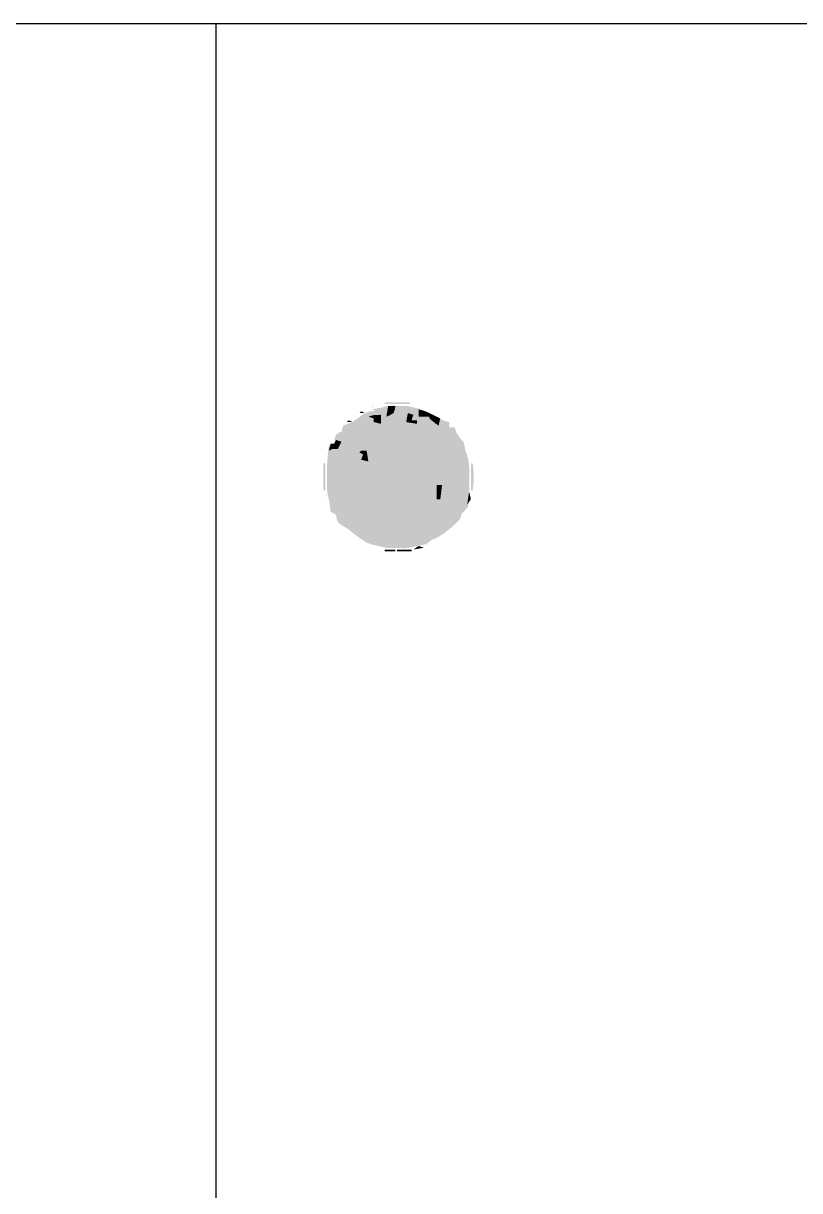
# Model space of a CAD drawing. Header units: millimetres. Extents: x 0 to 594, y 0 to 420.
# Drawn here: x 521.32 to 532.27, y 49.53 to 66 of the extents above; entities that cross this region are included whole.
import ezdxf

# ---------------------------------------------------------------- set-up
doc = ezdxf.new("R2010")
doc.units = ezdxf.units.MM

msp = doc.modelspace()

# ---------------------------------------------------------------- hatches: boundary and pattern name
at = {"true_color": 0xb28e57}
msp.add_hatch(color=7, dxfattribs=at).paths.add_polyline_path([(527.048, 60.502), (526.784, 60.592), (526.513, 60.607), (526.237, 60.553), (526.263, 60.544), (526.288, 60.536), (526.313, 60.527), (526.313, 60.51), (526.313, 60.493), (526.313, 60.477), (526.33, 60.477), (526.347, 60.477), (526.364, 60.477), (526.364, 60.434), (526.364, 60.392), (526.364, 60.35), (526.39, 60.35), (526.415, 60.35), (526.44, 60.35), (526.462, 60.371), (526.485, 60.392), (526.507, 60.413), (526.585, 60.465), (526.664, 60.484), (526.759, 60.483), (526.78, 60.481), (526.8, 60.479), (526.82, 60.477), (526.863, 60.473), (526.906, 60.468), (526.948, 60.464), (526.982, 60.46), (527.015, 60.456), (527.048, 60.451), (527.048, 60.468), (527.048, 60.485)])
at = {"true_color": 0xffff00}
msp.add_hatch(color=7, dxfattribs=at).paths.add_polyline_path([(526.4, 60.611), (526.415, 60.603), (526.413, 60.604)])
at = {"true_color": 0xa9794b}
msp.add_hatch(color=7, dxfattribs=at).paths.add_polyline_path([(526.415, 60.654), (526.415, 60.646), (526.415, 60.637), (526.415, 60.629), (526.534, 60.629), (526.652, 60.629), (526.769, 60.629), (526.769, 60.637), (526.769, 60.646), (526.769, 60.654), (526.65, 60.654), (526.532, 60.654)])
at = {"true_color": 0xd4d42a}
msp.add_hatch(color=7, dxfattribs=at).paths.add_polyline_path([(526.769, 60.629), (526.823, 60.611), (526.843, 60.604)])
at = {"true_color": 0xad8536}
h = msp.add_hatch(color=7, dxfattribs=at)
h.paths.add_polyline_path([(526.808, 60.582), (526.432, 60.599), (526.065, 60.45), (526.03, 60.424), (525.994, 60.4), (525.959, 60.375), (525.916, 60.359), (525.874, 60.342), (525.832, 60.325), (525.827, 60.307), (525.821, 60.29), (525.816, 60.272), (525.813, 60.256), (525.81, 60.24), (525.807, 60.223), (525.781, 60.215), (525.756, 60.206), (525.731, 60.198), (525.722, 60.155), (525.714, 60.113), (525.705, 60.071), (525.68, 60.063), (525.654, 60.054), (525.629, 60.046), (525.614, 59.915), (525.605, 59.785), (525.601, 59.653), (525.601, 59.633), (525.601, 59.614), (525.601, 59.595), (525.601, 59.506), (525.604, 59.418), (525.616, 59.33), (525.626, 59.295), (525.633, 59.26), (525.644, 59.191), (525.647, 59.163), (525.651, 59.136), (525.655, 59.109), (525.68, 59.1), (525.706, 59.092), (525.731, 59.083), (525.732, 59.064), (525.734, 59.044), (525.735, 59.025), (525.752, 58.976), (525.77, 58.949), (525.807, 58.922), (525.862, 58.891), (525.894, 58.87), (525.932, 58.84), (526.17, 58.685), (526.417, 58.611), (526.699, 58.594), (526.99, 58.662), (527.256, 58.805), (527.479, 59.007), (527.487, 59.033), (527.496, 59.058), (527.504, 59.083), (527.517, 59.096), (527.53, 59.108), (527.542, 59.12), (527.586, 59.179), (527.603, 59.29), (527.609, 59.55), (527.61, 59.569), (527.61, 59.588), (527.61, 59.607), (527.61, 59.708), (527.602, 59.805), (527.58, 59.903), (527.572, 59.926), (527.563, 59.948), (527.555, 59.97), (527.547, 60.012), (527.538, 60.055), (527.529, 60.097), (527.492, 60.135), (527.466, 60.168), (527.428, 60.223), (527.413, 60.269), (527.406, 60.288), (527.403, 60.299), (527.377, 60.299), (527.352, 60.299), (527.327, 60.299), (527.327, 60.325), (527.327, 60.35), (527.327, 60.375), (527.273, 60.388), (527.223, 60.405), (527.174, 60.428)])
h.paths.add_polyline_path([(525.673, 59.985), (525.679, 59.972), (525.68, 59.97), (525.655, 60.021)])
at = {"true_color": 0xe7b045}
h = msp.add_hatch(color=7, dxfattribs=at)
h.paths.add_polyline_path([(526.247, 60.53), (526.19, 60.522), (526.129, 60.496), (526.073, 60.455), (526.016, 60.415), (525.959, 60.375), (525.916, 60.359), (525.874, 60.342), (525.832, 60.325), (525.827, 60.307), (525.821, 60.29), (525.816, 60.272), (525.813, 60.256), (525.81, 60.24), (525.807, 60.223), (525.781, 60.215), (525.756, 60.206), (525.731, 60.198), (525.722, 60.155), (525.714, 60.113), (525.705, 60.071), (525.68, 60.063), (525.654, 60.054), (525.629, 60.046), (525.614, 59.915), (525.605, 59.785), (525.601, 59.653), (525.601, 59.633), (525.601, 59.614), (525.601, 59.595), (525.601, 59.506), (525.604, 59.418), (525.616, 59.33), (525.626, 59.295), (525.633, 59.26), (525.644, 59.191), (525.647, 59.163), (525.651, 59.136), (525.655, 59.109), (525.68, 59.1), (525.706, 59.092), (525.731, 59.083), (525.732, 59.064), (525.734, 59.044), (525.735, 59.025), (525.752, 58.976), (525.77, 58.949), (525.807, 58.922), (525.862, 58.891), (525.894, 58.87), (525.932, 58.84), (526.17, 58.685), (526.417, 58.611), (526.699, 58.594), (526.99, 58.662), (527.256, 58.805), (527.479, 59.007), (527.487, 59.033), (527.496, 59.058), (527.504, 59.083), (527.517, 59.096), (527.53, 59.108), (527.543, 59.12), (527.591, 59.192), (527.608, 59.353), (527.605, 59.742), (527.58, 59.725), (527.554, 59.708), (527.529, 59.691), (527.525, 59.663), (527.521, 59.635), (527.517, 59.607), (527.5, 59.526), (527.472, 59.458), (527.428, 59.387), (527.437, 59.422), (527.445, 59.455), (527.453, 59.489), (527.391, 59.459), (527.34, 59.422), (527.289, 59.375), (527.237, 59.327), (527.186, 59.291), (527.124, 59.261), (527.124, 59.278), (527.124, 59.295), (527.124, 59.311), (526.936, 59.294), (526.751, 59.29), (526.563, 59.3), (526.539, 59.302), (526.516, 59.304), (526.492, 59.307), (526.325, 59.325), (526.162, 59.357), (526.004, 59.415), (525.978, 59.43), (525.967, 59.437), (525.96, 59.441), (525.934, 59.457), (525.908, 59.473), (525.883, 59.489), (525.884, 59.623), (525.907, 59.745), (525.964, 59.866), (526.024, 59.938), (526.086, 59.985), (526.174, 60.014), (526.204, 60.017), (526.233, 60.019), (526.263, 60.021), (526.365, 60.07), (526.447, 60.133), (526.516, 60.223), (526.511, 60.266), (526.504, 60.292), (526.491, 60.325), (526.415, 60.34), (526.383, 60.346), (526.364, 60.35), (526.364, 60.393), (526.364, 60.435), (526.364, 60.477), (526.347, 60.477), (526.33, 60.477), (526.313, 60.477), (526.313, 60.494), (526.313, 60.511), (526.313, 60.527)])
h.paths.add_polyline_path([(525.673, 59.985), (525.679, 59.972), (525.68, 59.97), (525.655, 60.021)])
at = {"true_color": 0xcaa364}
msp.add_hatch(color=7, dxfattribs=at).paths.add_polyline_path([(526.313, 60.527), (526.247, 60.53), (526.19, 60.522), (526.129, 60.496), (526.073, 60.455), (526.016, 60.415), (525.959, 60.375), (525.916, 60.359), (525.874, 60.342), (525.832, 60.325), (525.827, 60.307), (525.821, 60.29), (525.816, 60.272), (525.811, 60.243), (525.808, 60.231), (525.807, 60.223), (525.781, 60.215), (525.756, 60.206), (525.731, 60.198), (525.722, 60.172), (525.714, 60.147), (525.705, 60.122), (525.748, 60.114), (525.79, 60.105), (525.832, 60.097), (525.841, 60.114), (525.849, 60.131), (525.857, 60.147), (525.952, 60.25), (526.056, 60.327), (526.187, 60.375), (526.187, 60.358), (526.187, 60.341), (526.187, 60.325), (526.281, 60.325), (526.373, 60.325), (526.465, 60.325), (526.431, 60.333), (526.398, 60.342), (526.364, 60.35), (526.364, 60.393), (526.364, 60.435), (526.364, 60.477), (526.347, 60.477), (526.33, 60.477), (526.313, 60.477), (526.313, 60.494), (526.313, 60.511)])
at = {"true_color": 0xff3f3f}
msp.add_hatch(color=7, dxfattribs=at).paths.add_polyline_path([(526.009, 60.477), (526.045, 60.459), (526.058, 60.452), (526.06, 60.451)])
at = {"true_color": 0xdf7f7f}
msp.add_hatch(color=7, dxfattribs=at).paths.add_polyline_path([(526.085, 60.527), (526.077, 60.519), (526.068, 60.51), (526.06, 60.502), (526.086, 60.502), (526.111, 60.502), (526.136, 60.502), (526.119, 60.511), (526.102, 60.519)])
at = {"true_color": 0xdfa846}
msp.add_hatch(color=7, dxfattribs=at).paths.add_polyline_path([(526.364, 60.477), (526.29, 60.476), (526.244, 60.469), (526.187, 60.451), (526.187, 60.434), (526.187, 60.417), (526.187, 60.401), (526.161, 60.401), (526.136, 60.401), (526.111, 60.401), (526.136, 60.392), (526.162, 60.384), (526.187, 60.375), (526.187, 60.358), (526.187, 60.341), (526.187, 60.325), (526.281, 60.325), (526.373, 60.325), (526.465, 60.325), (526.431, 60.333), (526.398, 60.342), (526.364, 60.35), (526.364, 60.393), (526.364, 60.435)])
at = {"true_color": 0xbf3f3f}
msp.add_hatch(color=7, dxfattribs=at).paths.add_polyline_path([(526.136, 60.553), (526.172, 60.535), (526.185, 60.528), (526.187, 60.527)])
at = {"true_color": 0xffbf3f}
for points in [[(526.187, 60.578), (526.222, 60.56), (526.235, 60.554)], [(527.2, 58.779), (527.251, 58.754), (527.249, 58.755), (527.236, 58.762)]]:
    msp.add_hatch(color=7, dxfattribs=at).paths.add_polyline_path(points)
at = {"true_color": 0xcd9845}
msp.add_hatch(color=7, dxfattribs=at).paths.add_polyline_path([(526.364, 60.477), (526.29, 60.476), (526.244, 60.469), (526.187, 60.451), (526.212, 60.443), (526.238, 60.434), (526.263, 60.426), (526.263, 60.409), (526.263, 60.392), (526.263, 60.375), (526.297, 60.367), (526.331, 60.358), (526.364, 60.35), (526.364, 60.393), (526.364, 60.435)])
at = {"true_color": 0xaaaa55}
for points in [[(526.301, 60.582), (526.291, 60.586), (526.237, 60.603)], [(526.313, 60.578), (526.311, 60.579), (526.301, 60.582)]]:
    msp.add_hatch(color=7, dxfattribs=at).paths.add_polyline_path(points)
at = {"true_color": 0xb38537}
msp.add_hatch(color=7, dxfattribs=at).paths.add_polyline_path([(526.592, 60.477), (526.514, 60.494), (526.442, 60.492), (526.364, 60.477), (526.364, 60.434), (526.364, 60.392), (526.364, 60.35), (526.429, 60.355), (526.489, 60.388)])
at = {"true_color": 0xb1874d}
msp.add_hatch(color=7, dxfattribs=at).paths.add_polyline_path([(526.465, 60.603), (526.457, 60.552), (526.448, 60.502), (526.44, 60.451), (526.477, 60.466), (526.503, 60.479), (526.541, 60.502), (526.555, 60.542), (526.562, 60.568), (526.567, 60.603), (526.533, 60.603), (526.499, 60.603)])
at = {"true_color": 0x997633}
msp.add_hatch(color=7, dxfattribs=at).paths.add_polyline_path([(526.82, 60.502), (526.671, 60.505), (526.555, 60.469), (526.44, 60.375), (526.449, 60.358), (526.457, 60.341), (526.465, 60.325), (526.491, 60.325), (526.516, 60.325), (526.541, 60.325), (526.604, 60.338), (526.65, 60.345), (526.719, 60.35), (526.815, 60.291), (526.888, 60.219), (526.947, 60.122), (526.932, 60.115), (526.917, 60.107), (526.903, 60.1), (526.869, 60.083), (526.854, 60.076), (526.845, 60.071), (526.774, 60.035), (526.706, 59.994), (526.643, 59.945), (526.634, 59.874), (526.634, 59.828), (526.643, 59.767), (526.651, 59.767), (526.66, 59.767), (526.668, 59.767), (526.672, 59.787), (526.677, 59.806), (526.681, 59.824), (526.743, 59.905), (526.824, 59.958), (526.921, 59.995), (526.965, 59.976), (527.004, 59.976), (527.073, 59.995), (527.056, 60.012), (527.039, 60.029), (527.023, 60.046), (527.026, 60.073), (527.029, 60.099), (527.032, 60.125), (527.042, 60.168), (527.046, 60.187), (527.048, 60.198), (527.014, 60.221), (526.987, 60.241), (526.947, 60.274), (526.922, 60.317), (526.896, 60.359), (526.871, 60.401), (526.845, 60.401), (526.82, 60.401), (526.795, 60.401), (526.803, 60.435), (526.812, 60.469)])
at = {"true_color": 0x8a692b}
msp.add_hatch(color=7, dxfattribs=at).paths.add_polyline_path([(526.719, 60.451), (526.681, 60.451), (526.651, 60.446), (526.605, 60.432), (526.549, 60.398), (526.516, 60.359), (526.491, 60.299), (526.53, 60.318), (526.567, 60.332), (526.633, 60.352), (526.662, 60.36), (526.69, 60.368), (526.719, 60.375), (526.719, 60.401), (526.719, 60.426)])
at = {"true_color": 0xa27d4b}
msp.add_hatch(color=7, dxfattribs=at).paths.add_polyline_path([(526.567, 60.603), (526.558, 60.569), (526.55, 60.536), (526.541, 60.502), (526.678, 60.49), (526.815, 60.477), (526.951, 60.462), (526.984, 60.459), (527.016, 60.455), (527.048, 60.451), (527.048, 60.468), (527.048, 60.485), (527.048, 60.502), (526.892, 60.566), (526.735, 60.599)])
at = {"true_color": 0x9f7733}
msp.add_hatch(color=7, dxfattribs=at).paths.add_polyline_path([(526.744, 60.502), (526.735, 60.459), (526.727, 60.417), (526.719, 60.375), (526.809, 60.36), (526.848, 60.354), (526.871, 60.35), (526.871, 60.367), (526.871, 60.384), (526.871, 60.401), (526.845, 60.401), (526.82, 60.401), (526.795, 60.401), (526.803, 60.426), (526.812, 60.452), (526.82, 60.477), (526.794, 60.485), (526.769, 60.494)])
at = {"true_color": 0xffaa00}
msp.add_hatch(color=7, dxfattribs=at).paths.add_polyline_path([(526.896, 60.603), (526.95, 60.586), (526.969, 60.579), (526.972, 60.578)])
at = {"true_color": 0xa88757}
msp.add_hatch(color=7, dxfattribs=at).paths.add_polyline_path([(526.896, 60.553), (526.896, 60.519), (526.896, 60.485), (526.896, 60.451), (526.947, 60.451), (526.998, 60.451), (527.048, 60.451), (527.048, 60.468), (527.048, 60.485), (527.048, 60.502), (526.998, 60.524), (526.949, 60.54)])
at = {"true_color": 0xbc8d4b}
msp.add_hatch(color=7, dxfattribs=at).paths.add_polyline_path([(527.048, 60.502), (527.048, 60.485), (527.048, 60.468), (527.048, 60.451), (527.014, 60.451), (526.98, 60.451), (526.947, 60.451), (527.006, 60.403), (527.067, 60.358), (527.132, 60.318), (527.146, 60.312), (527.161, 60.306), (527.175, 60.299), (527.176, 60.262), (527.185, 60.235), (527.21, 60.196), (527.226, 60.175), (527.241, 60.155), (527.257, 60.135), (527.302, 60.078), (527.349, 60.03), (527.409, 59.988), (527.424, 59.982), (527.439, 59.976), (527.453, 59.97), (527.454, 59.867), (527.477, 59.78), (527.529, 59.691), (527.555, 59.708), (527.58, 59.725), (527.605, 59.742), (527.602, 59.757), (527.599, 59.772), (527.595, 59.787), (527.591, 59.808), (527.586, 59.828), (527.582, 59.848), (527.573, 59.889), (527.564, 59.929), (527.555, 59.97), (527.547, 60.012), (527.539, 60.055), (527.529, 60.097), (527.492, 60.135), (527.466, 60.168), (527.428, 60.223), (527.419, 60.249), (527.411, 60.274), (527.403, 60.299), (527.377, 60.299), (527.352, 60.299), (527.327, 60.299), (527.327, 60.325), (527.327, 60.35), (527.327, 60.375), (527.257, 60.393), (527.193, 60.419), (527.13, 60.453), (527.103, 60.47), (527.075, 60.486)])
at = {"true_color": 0xab8e67}
msp.add_hatch(color=7, dxfattribs=at).paths.add_polyline_path([(527.048, 60.502), (527.048, 60.476), (527.048, 60.451), (527.048, 60.426), (527.067, 60.41), (527.086, 60.395), (527.104, 60.379), (527.172, 60.321), (527.231, 60.258), (527.289, 60.19), (527.33, 60.139), (527.36, 60.109), (527.403, 60.071), (527.454, 60.076), (527.487, 60.082), (527.529, 60.097), (527.492, 60.135), (527.466, 60.168), (527.428, 60.223), (527.419, 60.249), (527.411, 60.274), (527.403, 60.299), (527.377, 60.299), (527.352, 60.299), (527.327, 60.299), (527.327, 60.325), (527.327, 60.35), (527.327, 60.375), (527.257, 60.393), (527.193, 60.419), (527.13, 60.453), (527.103, 60.47), (527.075, 60.486)])
at = {"true_color": 0xb5925f}
msp.add_hatch(color=7, dxfattribs=at).paths.add_polyline_path([(527.048, 60.502), (527.048, 60.476), (527.048, 60.451), (527.048, 60.426), (527.095, 60.385), (527.128, 60.359), (527.175, 60.325), (527.183, 60.359), (527.192, 60.393), (527.2, 60.426), (527.149, 60.452), (527.098, 60.477)])
at = {"true_color": 0x7f7f00}
for points in [[(527.149, 60.477), (527.185, 60.459), (527.198, 60.452), (527.2, 60.451)], [(527.327, 60.325), (527.362, 60.307), (527.375, 60.3)]]:
    msp.add_hatch(color=7, dxfattribs=at).paths.add_polyline_path(points)
at = {"true_color": 0xf8bd4a}
msp.add_hatch(color=7, dxfattribs=at).paths.add_polyline_path([(526.125, 60.377), (526.071, 60.372), (526.036, 60.348), (525.989, 60.282), (525.97, 60.254), (525.952, 60.226), (525.933, 60.198), (525.886, 60.13), (525.843, 60.061), (525.802, 59.988), (525.762, 59.905), (525.742, 59.831), (525.756, 59.742), (525.782, 59.751), (525.807, 59.759), (525.832, 59.767), (525.841, 59.793), (525.849, 59.818), (525.857, 59.843), (525.919, 59.867), (525.953, 59.897), (525.989, 59.959), (526.004, 59.988), (526.02, 60.017), (526.035, 60.046), (526.069, 60.045), (526.084, 60.045), (526.092, 60.044), (526.118, 60.044), (526.143, 60.043), (526.168, 60.043), (526.223, 60.042), (526.261, 60.043), (526.313, 60.046), (526.396, 60.089), (526.46, 60.147), (526.516, 60.223), (526.507, 60.258), (526.499, 60.291), (526.491, 60.325), (526.388, 60.325), (526.287, 60.325), (526.187, 60.325), (526.187, 60.342), (526.187, 60.359), (526.187, 60.375), (526.15, 60.376), (526.134, 60.377)])
at = {"true_color": 0x886c2d}
msp.add_hatch(color=7, dxfattribs=at).paths.add_polyline_path([(526.719, 60.375), (526.654, 60.381), (526.601, 60.374), (526.541, 60.35), (526.518, 60.289), (526.494, 60.231), (526.465, 60.173), (526.402, 60.122), (526.336, 60.084), (526.258, 60.06), (526.199, 60.05), (526.142, 60.038), (526.085, 60.021), (525.965, 59.894), (525.886, 59.742), (525.846, 59.571), (525.855, 59.511), (525.868, 59.479), (525.895, 59.444), (525.933, 59.426), (525.949, 59.417), (525.959, 59.413), (525.986, 59.398), (526.013, 59.384), (526.039, 59.37), (526.242, 59.326), (526.466, 59.323), (526.668, 59.362), (526.668, 59.558), (526.668, 59.752), (526.668, 59.945), (526.77, 59.996), (526.872, 60.047), (526.972, 60.097), (526.905, 60.218), (526.83, 60.304)])
at = {"true_color": 0xbf0000}
msp.add_hatch(color=7, dxfattribs=at).paths.add_polyline_path([(525.908, 60.401), (525.899, 60.392), (525.891, 60.384), (525.883, 60.375), (525.908, 60.375), (525.934, 60.375), (525.959, 60.375), (525.942, 60.384), (525.925, 60.392)])
at = {"true_color": 0xf5b954}
msp.add_hatch(color=7, dxfattribs=at).paths.add_polyline_path([(526.129, 60.381), (526.079, 60.376), (526.049, 60.364), (526.015, 60.335), (525.993, 60.302), (525.983, 60.288), (525.978, 60.28), (525.935, 60.214), (525.903, 60.147), (525.883, 60.071), (525.918, 60.095), (525.944, 60.115), (525.984, 60.147), (526.012, 60.207), (526.042, 60.244), (526.1, 60.276), (526.136, 60.29), (526.152, 60.296), (526.161, 60.299), (526.17, 60.325), (526.178, 60.35), (526.187, 60.375), (526.152, 60.379), (526.137, 60.38)])
at = {"true_color": 0x53411a}
msp.add_hatch(color=7, dxfattribs=at).paths.add_polyline_path([(526.719, 60.375), (526.654, 60.381), (526.601, 60.374), (526.541, 60.35), (526.518, 60.289), (526.494, 60.231), (526.465, 60.173), (526.384, 60.113), (526.299, 60.07), (526.203, 60.04), (526.172, 60.033), (526.141, 60.027), (526.111, 60.021), (526.147, 59.969), (526.186, 59.928), (526.237, 59.892), (526.254, 59.884), (526.271, 59.877), (526.288, 59.869), (526.328, 59.826), (526.367, 59.798), (526.421, 59.78), (526.442, 59.778), (526.462, 59.777), (526.483, 59.775), (526.504, 59.774), (526.524, 59.772), (526.545, 59.77), (526.561, 59.769), (526.576, 59.768), (526.592, 59.767), (526.595, 59.69), (526.61, 59.631), (526.643, 59.565), (526.638, 59.694), (526.644, 59.818), (526.668, 59.945), (526.743, 60), (526.82, 60.041), (526.906, 60.077), (526.929, 60.084), (526.95, 60.09), (526.972, 60.097), (526.908, 60.214), (526.83, 60.303)])
at = {"true_color": 0x8d6c2d}
msp.add_hatch(color=7, dxfattribs=at).paths.add_polyline_path([(526.719, 60.375), (526.719, 60.367), (526.719, 60.358), (526.719, 60.35), (526.812, 60.287), (526.886, 60.217), (526.947, 60.122), (526.913, 60.096), (526.879, 60.071), (526.845, 60.046), (526.905, 60.053), (526.964, 60.062), (527.023, 60.071), (527.031, 60.088), (527.04, 60.105), (527.048, 60.122), (527.042, 60.179), (527.021, 60.223), (526.969, 60.291), (526.89, 60.342), (526.813, 60.366)])
at = {"true_color": 0xecb358}
h = msp.add_hatch(color=7, dxfattribs=at)
h.paths.add_polyline_path([(525.917, 60.234), (525.883, 60.192), (525.853, 60.143), (525.846, 60.127), (525.839, 60.112), (525.832, 60.097), (525.798, 60.105), (525.764, 60.114), (525.731, 60.122), (525.722, 60.105), (525.714, 60.088), (525.705, 60.071), (525.68, 60.063), (525.654, 60.054), (525.629, 60.046), (525.621, 59.935), (525.612, 59.826), (525.604, 59.717), (525.621, 59.717), (525.638, 59.717), (525.655, 59.717), (525.672, 59.683), (525.689, 59.649), (525.705, 59.615), (525.748, 59.658), (525.79, 59.7), (525.832, 59.742), (525.806, 59.751), (525.781, 59.759), (525.756, 59.767), (525.783, 59.874), (525.817, 59.977), (525.865, 60.074), (525.914, 60.138), (525.947, 60.196), (525.959, 60.274)])
h.paths.add_polyline_path([(525.673, 59.985), (525.679, 59.972), (525.68, 59.97), (525.655, 60.021)])
at = {"true_color": 0xd6b55e}
msp.add_hatch(color=7, dxfattribs=at).paths.add_polyline_path([(525.731, 60.122), (525.722, 60.105), (525.714, 60.088), (525.705, 60.071), (525.688, 60.071), (525.671, 60.071), (525.655, 60.071), (525.646, 60.037), (525.638, 60.004), (525.629, 59.97), (525.659, 59.985), (525.673, 59.992), (525.68, 59.995), (525.706, 59.995), (525.731, 59.995), (525.756, 59.995), (525.773, 60.03), (525.79, 60.063), (525.807, 60.097), (525.781, 60.105), (525.756, 60.114)])
at = {"true_color": 0xd1aa6d}
msp.add_hatch(color=7, dxfattribs=at).paths.add_polyline_path([(525.933, 60.223), (525.879, 60.24), (525.832, 60.243), (525.777, 60.23), (525.743, 60.205), (525.725, 60.177), (525.705, 60.122), (525.748, 60.114), (525.79, 60.105), (525.832, 60.097), (525.866, 60.139), (525.9, 60.182)])
at = {"true_color": 0xddb375}
msp.add_hatch(color=7, dxfattribs=at).paths.add_polyline_path([(525.731, 60.046), (525.659, 59.947), (525.621, 59.838), (525.604, 59.717), (525.621, 59.717), (525.638, 59.717), (525.655, 59.717), (525.655, 59.751), (525.655, 59.785), (525.655, 59.818), (525.672, 59.818), (525.689, 59.818), (525.705, 59.818), (525.734, 59.897), (525.746, 59.965)])
at = {"true_color": 0xd49f3e}
msp.add_hatch(color=7, dxfattribs=at).paths.add_polyline_path([(526.09, 60.072), (526.018, 60.065), (525.979, 60.024), (525.941, 59.913), (525.937, 59.887), (525.935, 59.875), (525.933, 59.869), (525.908, 59.869), (525.882, 59.869), (525.857, 59.869), (525.812, 59.777), (525.769, 59.685), (525.731, 59.59), (525.773, 59.564), (525.816, 59.539), (525.857, 59.514), (525.882, 59.639), (525.915, 59.761), (525.966, 59.877), (526.028, 59.947), (526.093, 59.99), (526.184, 60.019), (526.21, 60.02), (526.237, 60.02), (526.263, 60.021), (526.263, 60.029), (526.263, 60.038), (526.263, 60.046), (526.205, 60.056), (526.148, 60.065)])
at = {"true_color": 0xd9a644}
msp.add_hatch(color=7, dxfattribs=at).paths.add_polyline_path([(525.959, 59.97), (525.95, 59.936), (525.942, 59.902), (525.933, 59.869), (525.908, 59.869), (525.882, 59.869), (525.857, 59.869), (525.857, 59.818), (525.857, 59.767), (525.857, 59.717), (525.866, 59.717), (525.874, 59.717), (525.883, 59.717), (525.91, 59.76), (525.937, 59.804), (525.964, 59.848), (525.977, 59.883), (525.976, 59.915)])
at = {"true_color": 0x775e27}
msp.add_hatch(color=7, dxfattribs=at).paths.add_polyline_path([(526.085, 60.021), (526.008, 59.947), (525.958, 59.87), (525.933, 59.767), (525.99, 59.821), (526.05, 59.871), (526.111, 59.919), (526.066, 59.829), (526.031, 59.739), (526.009, 59.641), (526.061, 59.706), (526.116, 59.751), (526.187, 59.793), (526.195, 59.776), (526.204, 59.759), (526.212, 59.742), (526.221, 59.768), (526.229, 59.793), (526.237, 59.818), (526.272, 59.818), (526.305, 59.818), (526.339, 59.818), (526.339, 59.835), (526.339, 59.852), (526.339, 59.869), (526.296, 59.885), (526.254, 59.902), (526.212, 59.919), (526.188, 59.961), (526.156, 59.987)])
at = {"true_color": 0x7e5d1b}
msp.add_hatch(color=7, dxfattribs=at).paths.add_polyline_path([(526.085, 60.021), (526.074, 60.009), (526.063, 59.997), (526.051, 59.985), (526.037, 59.969), (526.022, 59.953), (526.008, 59.937), (525.976, 59.902), (525.957, 59.878), (525.933, 59.843), (525.942, 59.818), (525.95, 59.793), (525.959, 59.767), (525.967, 59.78), (525.975, 59.793), (525.984, 59.805), (525.995, 59.822), (526.006, 59.838), (526.017, 59.854), (526.042, 59.89), (526.059, 59.914), (526.085, 59.945), (526.111, 59.953), (526.136, 59.962), (526.161, 59.97), (526.136, 59.987), (526.11, 60.004)])
at = {"true_color": 0xc2933c}
msp.add_hatch(color=7, dxfattribs=at).paths.add_polyline_path([(526.035, 60.071), (526.014, 60.047), (526.001, 60.007), (525.984, 59.919), (526.044, 59.967), (526.104, 59.995), (526.18, 60.013), (526.208, 60.015), (526.236, 60.018), (526.263, 60.021), (526.263, 60.029), (526.263, 60.038), (526.263, 60.046), (526.246, 60.048), (526.23, 60.05), (526.214, 60.052), (526.176, 60.057), (526.16, 60.059), (526.15, 60.06), (526.112, 60.065), (526.073, 60.069)])
at = {"true_color": 0x896e30}
msp.add_hatch(color=7, dxfattribs=at).paths.add_polyline_path([(526.085, 59.97), (526.077, 59.962), (526.068, 59.953), (526.06, 59.945), (526.077, 59.936), (526.094, 59.928), (526.111, 59.919), (526.102, 59.894), (526.094, 59.869), (526.085, 59.843), (526.12, 59.835), (526.153, 59.826), (526.187, 59.818), (526.178, 59.869), (526.17, 59.92), (526.161, 59.97), (526.136, 59.97), (526.11, 59.97)])
at = {"true_color": 0xb38c58}
msp.add_hatch(color=7, dxfattribs=at).paths.add_polyline_path([(527.479, 60.046), (527.469, 59.99), (527.461, 59.934), (527.454, 59.877), (527.462, 59.807), (527.488, 59.749), (527.529, 59.691), (527.555, 59.708), (527.58, 59.725), (527.605, 59.742), (527.603, 59.758), (527.6, 59.774), (527.597, 59.789), (527.593, 59.81), (527.589, 59.831), (527.585, 59.851), (527.565, 59.928), (527.534, 59.989)])
at = {"true_color": 0xf9c09e}
msp.add_hatch(color=7, dxfattribs=at).paths.add_polyline_path([(525.553, 59.793), (525.553, 59.665), (525.553, 59.538), (525.553, 59.413), (525.562, 59.413), (525.57, 59.413), (525.579, 59.413), (525.579, 59.541), (525.579, 59.667), (525.579, 59.793), (525.57, 59.793), (525.562, 59.793)])
at = {"true_color": 0xf6cb86}
msp.add_hatch(color=7, dxfattribs=at).paths.add_polyline_path([(525.655, 59.818), (525.655, 59.784), (525.655, 59.75), (525.655, 59.717), (525.638, 59.717), (525.621, 59.717), (525.604, 59.717), (525.603, 59.694), (525.603, 59.672), (525.602, 59.65), (525.602, 59.62), (525.601, 59.591), (525.601, 59.562), (525.603, 59.448), (525.618, 59.342), (525.655, 59.235), (525.68, 59.227), (525.706, 59.218), (525.731, 59.21), (525.714, 59.415), (525.697, 59.617), (525.68, 59.818), (525.672, 59.818), (525.663, 59.818)])
at = {"true_color": 0xfac465}
msp.add_hatch(color=7, dxfattribs=at).paths.add_polyline_path([(525.655, 59.818), (525.655, 59.784), (525.655, 59.75), (525.655, 59.717), (525.638, 59.717), (525.621, 59.717), (525.604, 59.717), (525.604, 59.694), (525.603, 59.671), (525.603, 59.648), (525.603, 59.618), (525.603, 59.588), (525.602, 59.558), (525.602, 59.482), (525.605, 59.407), (525.616, 59.332), (525.626, 59.296), (525.633, 59.26), (525.644, 59.191), (525.65, 59.142), (525.653, 59.121), (525.655, 59.109), (525.68, 59.1), (525.706, 59.092), (525.731, 59.083), (525.732, 59.064), (525.734, 59.044), (525.735, 59.025), (525.752, 58.976), (525.77, 58.949), (525.807, 58.922), (525.862, 58.891), (525.894, 58.87), (525.932, 58.84), (526.009, 58.778), (526.088, 58.721), (526.173, 58.669), (526.444, 58.598), (526.726, 58.596), (527.002, 58.652), (527.047, 58.686), (527.076, 58.726), (527.099, 58.779), (527.069, 58.77), (527.042, 58.763), (526.997, 58.754), (526.856, 58.751), (526.717, 58.737), (526.576, 58.715), (526.556, 58.711), (526.536, 58.707), (526.516, 58.703), (526.516, 58.72), (526.516, 58.737), (526.516, 58.754), (526.426, 58.739), (526.386, 58.732), (526.364, 58.729), (526.364, 58.754), (526.364, 58.78), (526.364, 58.805), (526.302, 58.797), (526.247, 58.796), (526.187, 58.805), (526.09, 58.877), (526.008, 58.96), (525.937, 59.057), (525.927, 59.074), (525.917, 59.091), (525.908, 59.109), (525.891, 59.109), (525.874, 59.109), (525.857, 59.109), (525.84, 59.169), (525.823, 59.227), (525.807, 59.286), (525.79, 59.286), (525.773, 59.286), (525.756, 59.286), (525.756, 59.363), (525.756, 59.439), (525.756, 59.514), (525.773, 59.514), (525.79, 59.514), (525.807, 59.514), (525.757, 59.579), (525.724, 59.646), (525.701, 59.723), (525.694, 59.755), (525.687, 59.787), (525.68, 59.818), (525.672, 59.818), (525.663, 59.818)])
at = {"true_color": 0xf9daa4}
msp.add_hatch(color=7, dxfattribs=at).paths.add_polyline_path([(525.655, 59.818), (525.655, 59.784), (525.655, 59.75), (525.655, 59.717), (525.638, 59.717), (525.621, 59.717), (525.604, 59.717), (525.604, 59.694), (525.603, 59.671), (525.603, 59.648), (525.603, 59.618), (525.603, 59.588), (525.602, 59.558), (525.602, 59.482), (525.605, 59.407), (525.616, 59.332), (525.626, 59.296), (525.633, 59.26), (525.644, 59.191), (525.65, 59.142), (525.653, 59.121), (525.655, 59.109), (525.68, 59.1), (525.706, 59.092), (525.731, 59.083), (525.732, 59.064), (525.734, 59.044), (525.735, 59.025), (525.752, 58.976), (525.771, 58.948), (525.808, 58.92), (525.871, 58.884), (525.928, 58.845), (525.986, 58.802), (526.049, 58.756), (526.112, 58.724), (526.187, 58.703), (526.178, 58.729), (526.17, 58.754), (526.161, 58.779), (526.123, 58.797), (526.106, 58.805), (526.096, 58.81), (526.076, 58.816), (526.055, 58.823), (526.035, 58.83), (526.035, 58.847), (526.035, 58.864), (526.035, 58.881), (526.014, 58.898), (526.005, 58.906), (526, 58.91), (525.966, 58.936), (525.941, 58.955), (525.905, 58.986), (525.774, 59.135), (525.717, 59.339), (525.683, 59.773), (525.682, 59.788), (525.681, 59.803), (525.68, 59.818), (525.672, 59.818), (525.663, 59.818)])
at = {"true_color": 0x836423}
msp.add_hatch(color=7, dxfattribs=at).paths.add_polyline_path([(526.06, 59.919), (526.043, 59.902), (526.026, 59.885), (526.009, 59.869), (525.972, 59.854), (525.946, 59.841), (525.908, 59.818), (525.871, 59.71), (525.857, 59.603), (525.857, 59.489), (525.892, 59.472), (525.925, 59.455), (525.959, 59.438), (525.986, 59.486), (526.005, 59.535), (526.017, 59.589), (526.022, 59.64), (526.028, 59.691), (526.035, 59.742), (526.076, 59.787), (526.095, 59.833), (526.111, 59.919), (526.094, 59.919), (526.077, 59.919)])
at = {"true_color": 0x90702b}
msp.add_hatch(color=7, dxfattribs=at).paths.add_polyline_path([(525.984, 59.843), (525.947, 59.824), (525.92, 59.804), (525.883, 59.767), (525.89, 59.7), (525.897, 59.654), (525.908, 59.59), (525.934, 59.582), (525.959, 59.573), (525.984, 59.565), (525.993, 59.599), (526.001, 59.633), (526.009, 59.666), (526.001, 59.649), (525.992, 59.632), (525.984, 59.615), (525.967, 59.615), (525.95, 59.615), (525.933, 59.615), (525.933, 59.658), (525.933, 59.7), (525.933, 59.742), (525.95, 59.742), (525.967, 59.742), (525.984, 59.742), (525.993, 59.759), (526.001, 59.776), (526.009, 59.793), (526.001, 59.81), (525.992, 59.827)])
at = {"true_color": 0xa08136}
msp.add_hatch(color=7, dxfattribs=at).paths.add_polyline_path([(526.06, 59.919), (526.041, 59.899), (526.028, 59.872), (526.008, 59.816), (526, 59.791), (525.992, 59.767), (525.984, 59.742), (525.967, 59.742), (525.95, 59.742), (525.933, 59.742), (525.933, 59.699), (525.933, 59.657), (525.933, 59.615), (525.95, 59.615), (525.967, 59.615), (525.984, 59.615), (525.993, 59.632), (526.001, 59.649), (526.009, 59.666), (526.057, 59.747), (526.09, 59.828), (526.111, 59.919), (526.094, 59.919), (526.077, 59.919)])
at = {"true_color": 0x715924}
msp.add_hatch(color=7, dxfattribs=at).paths.add_polyline_path([(526.212, 59.818), (526.192, 59.817), (526.17, 59.811), (526.127, 59.793), (526.035, 59.686), (525.986, 59.555), (525.959, 59.413), (526.01, 59.404), (526.06, 59.396), (526.111, 59.387), (526.111, 59.456), (526.111, 59.523), (526.111, 59.59), (526.171, 59.62), (526.197, 59.633), (526.212, 59.641), (526.212, 59.701), (526.212, 59.759)])
at = {"true_color": 0x7b622a}
msp.add_hatch(color=7, dxfattribs=at).paths.add_polyline_path([(526.339, 59.843), (526.3, 59.676), (526.277, 59.508), (526.263, 59.337), (526.286, 59.336), (526.309, 59.336), (526.332, 59.336), (526.386, 59.335), (526.409, 59.335), (526.423, 59.335), (526.508, 59.335), (526.586, 59.342), (526.668, 59.362), (526.668, 59.499), (526.668, 59.633), (526.668, 59.767), (526.651, 59.733), (526.634, 59.7), (526.617, 59.666), (526.61, 59.703), (526.604, 59.729), (526.592, 59.767), (526.553, 59.785), (526.516, 59.792), (526.45, 59.794), (526.399, 59.793), (526.377, 59.793), (526.364, 59.793), (526.355, 59.81), (526.347, 59.827)])
at = {"true_color": 0x715825}
msp.add_hatch(color=7, dxfattribs=at).paths.add_polyline_path([(526.339, 59.843), (526.3, 59.676), (526.277, 59.508), (526.263, 59.337), (526.331, 59.337), (526.398, 59.337), (526.465, 59.337), (526.445, 59.381), (526.436, 59.431), (526.429, 59.527), (526.428, 59.545), (526.427, 59.563), (526.426, 59.581), (526.422, 59.643), (526.418, 59.705), (526.415, 59.767), (526.505, 59.752), (526.544, 59.746), (526.567, 59.742), (526.558, 59.759), (526.55, 59.776), (526.541, 59.793), (526.482, 59.793), (526.423, 59.793), (526.364, 59.793), (526.355, 59.81), (526.347, 59.827)])
at = {"true_color": 0xc7a16f}
msp.add_hatch(color=7, dxfattribs=at).paths.add_polyline_path([(527.631, 59.793), (527.631, 59.665), (527.631, 59.538), (527.631, 59.413), (527.639, 59.413), (527.648, 59.413), (527.656, 59.413), (527.672, 59.541), (527.671, 59.664), (527.656, 59.793), (527.647, 59.793), (527.639, 59.793)])
at = {"true_color": 0xfbc15a}
msp.add_hatch(color=7, dxfattribs=at).paths.add_polyline_path([(525.68, 59.666), (525.68, 59.639), (525.679, 59.612), (525.678, 59.585), (525.681, 59.482), (525.7, 59.394), (525.756, 59.311), (525.756, 59.38), (525.756, 59.447), (525.756, 59.514), (525.786, 59.529), (525.799, 59.536), (525.807, 59.539), (525.764, 59.582), (525.722, 59.624)])
at = {"true_color": 0x685120}
msp.add_hatch(color=7, dxfattribs=at).paths.add_polyline_path([(526.364, 59.666), (526.328, 59.628), (526.314, 59.598), (526.308, 59.549), (526.309, 59.524), (526.31, 59.498), (526.31, 59.473), (526.311, 59.428), (526.312, 59.382), (526.313, 59.337), (526.365, 59.337), (526.415, 59.337), (526.465, 59.337), (526.448, 59.345), (526.431, 59.354), (526.415, 59.362), (526.411, 59.385), (526.408, 59.408), (526.404, 59.431), (526.402, 59.46), (526.401, 59.488), (526.399, 59.516), (526.397, 59.544), (526.395, 59.572), (526.393, 59.6), (526.392, 59.623), (526.391, 59.644), (526.389, 59.666), (526.381, 59.666), (526.372, 59.666)])
at = {"true_color": 0xcfa66a}
msp.add_hatch(color=7, dxfattribs=at).paths.add_polyline_path([(527.58, 59.742), (527.544, 59.704), (527.528, 59.678), (527.517, 59.64), (527.515, 59.618), (527.512, 59.597), (527.51, 59.577), (527.503, 59.53), (527.497, 59.483), (527.491, 59.436), (527.488, 59.412), (527.485, 59.388), (527.482, 59.365), (527.479, 59.342), (527.476, 59.319), (527.473, 59.296), (527.467, 59.25), (527.462, 59.221), (527.453, 59.185), (527.436, 59.176), (527.419, 59.168), (527.403, 59.159), (527.356, 59.083), (527.306, 59.012), (527.249, 58.943), (527.2, 58.883), (527.159, 58.822), (527.124, 58.754), (527.141, 58.754), (527.158, 58.754), (527.175, 58.754), (527.283, 58.829), (527.386, 58.913), (527.479, 59.007), (527.487, 59.033), (527.496, 59.058), (527.504, 59.083), (527.517, 59.096), (527.53, 59.108), (527.543, 59.12), (527.591, 59.192), (527.608, 59.353), (527.605, 59.742), (527.597, 59.742), (527.588, 59.742)])
at = {"true_color": 0xa3772c}
msp.add_hatch(color=7, dxfattribs=at).paths.add_polyline_path([(527.124, 59.742), (527.124, 59.589), (527.132, 59.438), (527.149, 59.286), (527.166, 59.286), (527.183, 59.286), (527.2, 59.286), (527.209, 59.329), (527.217, 59.371), (527.225, 59.413), (527.242, 59.413), (527.259, 59.413), (527.276, 59.413), (527.363, 59.466), (527.43, 59.528), (527.479, 59.615), (527.427, 59.59), (527.377, 59.565), (527.327, 59.539), (527.327, 59.582), (527.327, 59.624), (527.327, 59.666), (527.31, 59.64), (527.293, 59.615), (527.276, 59.59), (527.225, 59.641), (527.175, 59.691)])
at = {"true_color": 0x714913}
msp.add_hatch(color=7, dxfattribs=at).paths.add_polyline_path([(527.124, 59.742), (527.133, 59.665), (527.141, 59.589), (527.149, 59.514), (527.166, 59.514), (527.183, 59.514), (527.2, 59.514), (527.214, 59.557), (527.22, 59.59), (527.225, 59.641), (527.189, 59.684), (527.163, 59.71)])
at = {"true_color": 0xb58734}
for points in [[(527.504, 59.699), (527.504, 59.632), (527.504, 59.565), (527.466, 59.564), (527.439, 59.556), (527.399, 59.536), (527.379, 59.523), (527.358, 59.51), (527.338, 59.497), (527.317, 59.484), (527.296, 59.471), (527.276, 59.458), (527.231, 59.407), (527.21, 59.354), (527.2, 59.286), (527.252, 59.341), (527.311, 59.387), (527.428, 59.463), (527.411, 59.438), (527.394, 59.413), (527.377, 59.387), (527.394, 59.379), (527.411, 59.37), (527.428, 59.362), (527.507, 59.488), (527.533, 59.616), (527.529, 59.767), (527.521, 59.767), (527.512, 59.767), (527.504, 59.767)], [(527.102, 59.443), (527.083, 59.391), (527.048, 59.286), (527.138, 59.271), (527.178, 59.264), (527.2, 59.261), (527.183, 59.269), (527.166, 59.278), (527.149, 59.286), (527.149, 59.354), (527.149, 59.422), (527.149, 59.489), (527.141, 59.489), (527.132, 59.489), (527.124, 59.489)]]:
    msp.add_hatch(color=7, dxfattribs=at).paths.add_polyline_path(points)
at = {"true_color": 0xbd8d43}
msp.add_hatch(color=7, dxfattribs=at).paths.add_polyline_path([(527.504, 59.767), (527.504, 59.699), (527.504, 59.632), (527.504, 59.565), (527.487, 59.565), (527.47, 59.565), (527.453, 59.565), (527.446, 59.52), (527.44, 59.487), (527.428, 59.438), (527.411, 59.421), (527.394, 59.404), (527.377, 59.387), (527.394, 59.379), (527.411, 59.37), (527.428, 59.362), (527.507, 59.488), (527.533, 59.616), (527.529, 59.767), (527.521, 59.767), (527.512, 59.767)])
at = {"true_color": 0x806527}
msp.add_hatch(color=7, dxfattribs=at).paths.add_polyline_path([(526.111, 59.59), (526.111, 59.522), (526.111, 59.454), (526.111, 59.387), (526.094, 59.387), (526.077, 59.387), (526.06, 59.387), (526.074, 59.378), (526.089, 59.369), (526.103, 59.36), (526.167, 59.343), (526.223, 59.346), (526.288, 59.362), (526.288, 59.439), (526.288, 59.515), (526.288, 59.59), (526.279, 59.59), (526.271, 59.59), (526.263, 59.59), (526.263, 59.522), (526.263, 59.454), (526.263, 59.387), (526.237, 59.396), (526.212, 59.404), (526.187, 59.413), (526.169, 59.466), (526.161, 59.49), (526.157, 59.503), (526.15, 59.532), (526.143, 59.561), (526.136, 59.59), (526.127, 59.59), (526.119, 59.59)])
at = {"true_color": 0xb87625}
msp.add_hatch(color=7, dxfattribs=at).paths.add_polyline_path([(527.149, 59.489), (527.149, 59.42), (527.149, 59.353), (527.149, 59.286), (527.166, 59.286), (527.183, 59.286), (527.2, 59.286), (527.209, 59.354), (527.217, 59.422), (527.225, 59.489), (527.2, 59.489), (527.174, 59.489)])
at = {"true_color": 0xffdf9f}
for points in [[(525.579, 59.387), (525.604, 59.286), (525.603, 59.29), (525.597, 59.316)], [(526.288, 58.602), (526.359, 58.584), (526.386, 58.578), (526.389, 58.577)]]:
    msp.add_hatch(color=7, dxfattribs=at).paths.add_polyline_path(points)
at = {"true_color": 0xddb379}
msp.add_hatch(color=7, dxfattribs=at).paths.add_polyline_path([(527.529, 59.413), (527.511, 59.375), (527.499, 59.346), (527.485, 59.302), (527.478, 59.278), (527.471, 59.255), (527.464, 59.232), (527.452, 59.191), (527.44, 59.15), (527.428, 59.109), (527.479, 59.126), (527.53, 59.143), (527.58, 59.159), (527.589, 59.236), (527.597, 59.312), (527.605, 59.387), (527.58, 59.396), (527.554, 59.404)])
at = {"true_color": 0xef8f6f}
msp.add_hatch(color=7, dxfattribs=at).paths.add_polyline_path([(527.605, 59.387), (527.597, 59.328), (527.588, 59.269), (527.58, 59.21), (527.597, 59.236), (527.614, 59.261), (527.631, 59.286), (527.623, 59.327), (527.617, 59.353)])
at = {"true_color": 0xf8d98a}
msp.add_hatch(color=7, dxfattribs=at).paths.add_polyline_path([(525.731, 59.261), (525.705, 59.252), (525.68, 59.244), (525.655, 59.235), (525.655, 59.193), (525.655, 59.151), (525.655, 59.109), (525.672, 59.1), (525.689, 59.092), (525.705, 59.083), (525.753, 59.043), (525.798, 59.022), (525.857, 59.007), (525.82, 59.095), (525.78, 59.179)])
at = {"true_color": 0xeccb8d}
msp.add_hatch(color=7, dxfattribs=at).paths.add_polyline_path([(527.403, 59.159), (527.357, 59.083), (527.306, 59.011), (527.249, 58.943), (527.2, 58.883), (527.159, 58.822), (527.124, 58.754), (527.141, 58.754), (527.158, 58.754), (527.175, 58.754), (527.283, 58.829), (527.386, 58.913), (527.479, 59.007), (527.487, 59.033), (527.496, 59.058), (527.504, 59.083), (527.513, 59.1), (527.521, 59.117), (527.529, 59.134), (527.487, 59.143), (527.445, 59.151)])
at = {"true_color": 0xe4ad5a}
msp.add_hatch(color=7, dxfattribs=at).paths.add_polyline_path([(527.453, 59.286), (527.445, 59.278), (527.436, 59.269), (527.428, 59.261), (527.411, 59.214), (527.398, 59.181), (527.377, 59.134), (527.352, 59.126), (527.326, 59.117), (527.301, 59.109), (527.295, 59.091), (527.29, 59.074), (527.284, 59.057), (527.281, 59.04), (527.279, 59.024), (527.276, 59.007), (527.259, 59.007), (527.242, 59.007), (527.225, 59.007), (527.225, 58.973), (527.225, 58.94), (527.225, 58.906), (527.288, 58.966), (527.34, 59.027), (527.381, 59.102), (527.388, 59.122), (527.395, 59.141), (527.403, 59.159), (527.428, 59.168), (527.454, 59.176), (527.479, 59.185), (527.47, 59.219), (527.462, 59.253)])
at = {"true_color": 0xefbd83}
msp.add_hatch(color=7, dxfattribs=at).paths.add_polyline_path([(527.403, 59.159), (527.369, 59.1), (527.335, 59.041), (527.301, 58.982), (527.356, 58.988), (527.395, 58.995), (527.453, 59.007), (527.49, 59.063), (527.51, 59.096), (527.529, 59.134), (527.487, 59.143), (527.445, 59.151)])
at = {"true_color": 0xfad28c}
msp.add_hatch(color=7, dxfattribs=at).paths.add_polyline_path([(525.984, 58.906), (525.975, 58.88), (525.967, 58.855), (525.959, 58.83), (526.029, 58.772), (526.1, 58.729), (526.187, 58.703), (526.178, 58.729), (526.17, 58.754), (526.161, 58.779), (526.139, 58.79), (526.118, 58.8), (526.096, 58.81), (526.076, 58.816), (526.055, 58.823), (526.035, 58.83), (526.035, 58.847), (526.035, 58.864), (526.035, 58.881), (526.018, 58.889), (526.001, 58.898)])
at = {"true_color": 0xebb766}
msp.add_hatch(color=7, dxfattribs=at).paths.add_polyline_path([(527.124, 58.906), (527.124, 58.88), (527.124, 58.855), (527.124, 58.83), (527.098, 58.83), (527.073, 58.83), (527.048, 58.83), (527.007, 58.793), (526.981, 58.766), (526.947, 58.729), (526.998, 58.746), (527.048, 58.763), (527.099, 58.779), (527.099, 58.762), (527.099, 58.745), (527.099, 58.729), (527.116, 58.729), (527.133, 58.729), (527.149, 58.729), (527.151, 58.784), (527.161, 58.815), (527.187, 58.848), (527.2, 58.859), (527.213, 58.87), (527.225, 58.881), (527.191, 58.889), (527.157, 58.898)])
at = {"true_color": 0xffff7f}
for points in [[(525.959, 58.779), (526.009, 58.754), (526.007, 58.755), (525.994, 58.762)], [(526.035, 58.729), (526.07, 58.711), (526.083, 58.704), (526.085, 58.703)]]:
    msp.add_hatch(color=7, dxfattribs=at).paths.add_polyline_path(points)
at = {"true_color": 0xf6c87d}
msp.add_hatch(color=7, dxfattribs=at).paths.add_polyline_path([(527.099, 58.779), (527.061, 58.779), (527.031, 58.774), (526.984, 58.763), (526.77, 58.718), (526.558, 58.699), (526.339, 58.703), (526.322, 58.712), (526.305, 58.72), (526.288, 58.729), (526.262, 58.72), (526.237, 58.712), (526.212, 58.703), (526.212, 58.686), (526.212, 58.669), (526.212, 58.653), (526.473, 58.598), (526.74, 58.598), (527.002, 58.652), (527.047, 58.686), (527.076, 58.726)])
at = {"true_color": 0xf5d08b}
msp.add_hatch(color=7, dxfattribs=at).paths.add_polyline_path([(526.367, 58.705), (526.311, 58.72), (526.266, 58.722), (526.212, 58.703), (526.212, 58.686), (526.212, 58.669), (526.212, 58.653), (526.347, 58.623), (526.407, 58.61), (526.44, 58.602), (526.449, 58.628), (526.457, 58.653), (526.465, 58.678), (526.451, 58.682), (526.437, 58.686), (526.423, 58.69), (526.39, 58.699), (526.375, 58.703)])
at = {"true_color": 0xff7f7f}
msp.add_hatch(color=7, dxfattribs=at).paths.add_polyline_path([(526.972, 58.653), (527.008, 58.635), (527.021, 58.628), (527.023, 58.627)])
at = {"true_color": 0xffff55}
msp.add_hatch(color=7, dxfattribs=at).paths.add_polyline_path([(526.212, 58.627), (526.266, 58.61), (526.285, 58.603)])
at = {"true_color": 0xffd494}
msp.add_hatch(color=7, dxfattribs=at).paths.add_polyline_path([(526.415, 58.577), (526.415, 58.568), (526.415, 58.56), (526.415, 58.551), (526.466, 58.551), (526.516, 58.551), (526.567, 58.551), (526.567, 58.56), (526.567, 58.568), (526.567, 58.577), (526.515, 58.577), (526.465, 58.577)])
at = {"true_color": 0xffefaf}
msp.add_hatch(color=7, dxfattribs=at).paths.add_polyline_path([(526.592, 58.577), (526.592, 58.568), (526.592, 58.56), (526.592, 58.551), (526.66, 58.551), (526.728, 58.551), (526.795, 58.551), (526.795, 58.56), (526.795, 58.568), (526.795, 58.577), (526.726, 58.577), (526.659, 58.577)])
at = {"true_color": 0xffc897}
msp.add_hatch(color=7, dxfattribs=at).paths.add_polyline_path([(526.896, 58.627), (526.87, 58.61), (526.845, 58.593), (526.82, 58.577), (526.871, 58.585), (526.922, 58.594), (526.972, 58.602), (526.946, 58.611), (526.921, 58.619)])

# ---------------------------------------------------------------- linework, layer by layer
msp.add_line((524.035, 66), (524.035, 15))
msp.add_lwpolyline([(404, 66), (579, 66), (579, 15), (404, 15)], close=True)

doc.saveas('drawing.dxf')
